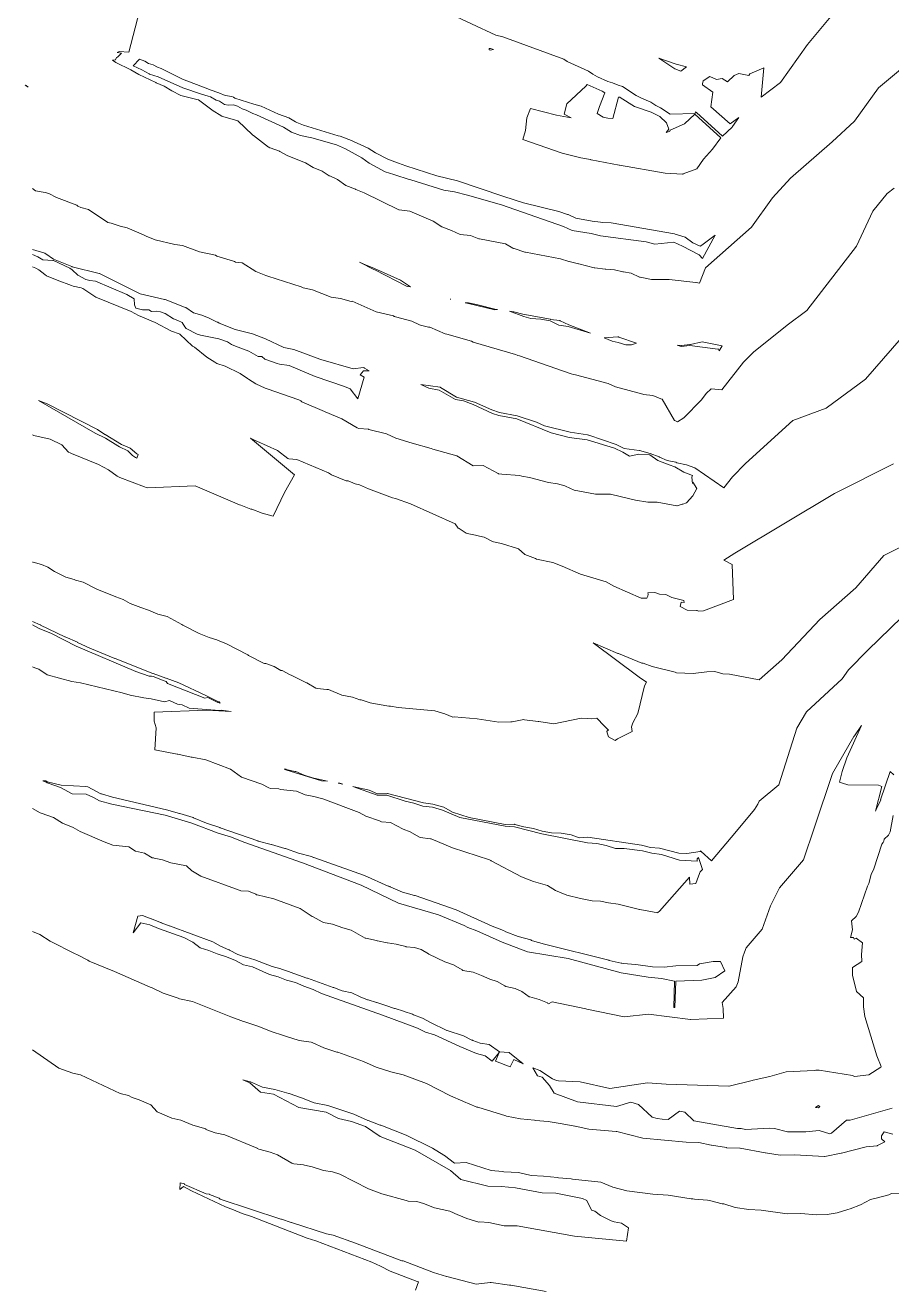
# Model space of a CAD drawing. Header units: metres. Extents: x 808604 to 810125, y 9157736 to 9158882.
# Drawn here: x 808604.4 to 808800.9, y 9158309.8 to 9158595.5 of the extents above; entities that cross this region are included whole.
import ezdxf

# ---------------------------------------------------------------- set-up
doc = ezdxf.new("R2010")
doc.units = ezdxf.units.M
doc.layers.add('C-TOPO-MAJR', color=9, linetype='Continuous')

msp = doc.modelspace()

# ---------------------------------------------------------------- linework, layer by layer
at = {"layer": 'C-TOPO-MAJR', "color": 9, "linetype": 'Continuous', "lineweight": 5}
for points, elevation in [([(808807, 9158588.93), (808797.9, 9158581.35), (808792.47, 9158573.77), (808787.39, 9158569.12), (808777.97, 9158560.87), (808773.89, 9158556.37), (808769.11, 9158549.74), (808758.67, 9158540.55), (808757.29, 9158537.04), (808756.57, 9158537.19), (808756.5, 9158537.18), (808750.47, 9158537.87), (808746.45, 9158537.88), (808743.9, 9158538.39), (808743.75, 9158538.44), (808741.82, 9158539.33), (808740.07, 9158539.62), (808739.95, 9158539.61), (808738.09, 9158540.11), (808736.07, 9158540.2), (808735.94, 9158540.25), (808733.58, 9158540.51), (808733.48, 9158540.55), (808729.96, 9158541.4), (808729.89, 9158541.43), (808727.75, 9158541.99), (808727.68, 9158542), (808725.83, 9158542.59), (808717.88, 9158544.07), (808717.79, 9158544.1), (808717.7, 9158544.11), (808715.28, 9158544.93), (808715.19, 9158544.95), (808715.03, 9158544.99), (808713.36, 9158546), (808707.42, 9158547.11), (808707.3, 9158547.12), (808705.37, 9158547.87), (808703.09, 9158548.07), (808701.09, 9158549.03), (808698.91, 9158549.81), (808696.96, 9158551.12), (808691.67, 9158553.39), (808689.25, 9158553.65), (808689.16, 9158553.68), (808681.33, 9158557.54), (808679.42, 9158558.28), (808679.33, 9158558.34), (808677.1, 9158559.17), (808675.21, 9158560.56), (808673.5, 9158561.39), (808673.38, 9158561.42), (808671.76, 9158562.42), (808669.76, 9158563.3), (808668.02, 9158564.35), (808664.01, 9158565.92), (808662.16, 9158566.89), (808662.06, 9158566.96), (808659.98, 9158567.71), (808659.86, 9158567.77), (808659.75, 9158567.86), (808659.61, 9158567.89), (808656.17, 9158570.54), (808656.06, 9158570.58), (808655.95, 9158570.66), (808652.66, 9158573.83), (808649.25, 9158574.8), (808649.03, 9158574.89), (808646.84, 9158576.3), (808646.73, 9158576.37), (808643.76, 9158578.6), (808643.72, 9158578.61), (808643.69, 9158578.63), (808639.73, 9158579.61), (808637.72, 9158580.62), (808635.95, 9158581.73), (808634.1, 9158582.5), (808634.07, 9158582.53), (808630.22, 9158584.36), (808628.41, 9158585.43), (808624.97, 9158587.07), (808624.23, 9158587.63), (808624.93, 9158587.7), (808625.14, 9158588.18), (808625.33, 9158588.27), (808626.27, 9158589.17), (808625.31, 9158589.34), (808625.75, 9158589.58), (808627.94, 9158589.44), (808630.32, 9158598.72)], 2670), ([(808787.14, 9158597.5), (808781.82, 9158591.19), (808775.67, 9158582.54), (808771.31, 9158579.25), (808771.89, 9158585.86), (808768.73, 9158584.5), (808768.52, 9158584.14), (808766.26, 9158584.62), (808765.21, 9158584.12), (808763.67, 9158582.71), (808762.46, 9158583.42), (808761.15, 9158583.21), (808759.68, 9158583.9), (808758.19, 9158582.96), (808758.03, 9158582.23), (808757.99, 9158581.98), (808760.37, 9158580.38), (808759.89, 9158577.01), (808764.29, 9158573.19), (808766.26, 9158574.63), (808764.8, 9158572.6), (808764.76, 9158572.43), (808762.56, 9158570.36), (808756.65, 9158575.76), (808756.43, 9158575.87), (808756.35, 9158575.54), (808756.33, 9158575.5), (808750.64, 9158575.34), (808748.51, 9158576.83), (808747.46, 9158577.35), (808746.31, 9158578.11), (808744.21, 9158578.97), (808742.96, 9158579.6), (808739.88, 9158581.64), (808738.9, 9158581.93), (808737.63, 9158582.46), (808736.53, 9158582.8), (808734.21, 9158583.8), (808733.13, 9158584.43), (808732.19, 9158585.09), (808727.32, 9158587.3), (808726.53, 9158587.82), (808712.71, 9158592.91), (808711.12, 9158593.26), (808700.09, 9158598.45)], 2660), ([(808801.44, 9158558.57), (808799.89, 9158557.35), (808796.65, 9158553.35), (808792.92, 9158545.45), (808781.69, 9158530.87), (808777.21, 9158527.57), (808769.55, 9158521.4), (808767.32, 9158519.14), (808762.36, 9158512.91), (808759.95, 9158513.11), (808758.83, 9158512.06), (808757.76, 9158510.58), (808753.78, 9158506.51), (808752.36, 9158505.59), (808751.72, 9158505.91), (808751.67, 9158505.92), (808751.62, 9158505.94), (808748.89, 9158510.73), (808748.75, 9158510.78), (808748.59, 9158510.82), (808746.78, 9158511.56), (808744.65, 9158511.79), (808744.48, 9158511.88), (808738.3, 9158513.58), (808736.61, 9158514.3), (808729.19, 9158516.28), (808728.79, 9158516.34), (808728.19, 9158516.48), (808728.01, 9158516.57), (808716.53, 9158520.61), (808716.16, 9158520.68), (808715.99, 9158520.74), (808715.63, 9158520.9), (808706, 9158523.65), (808705.64, 9158523.88), (808700.06, 9158525.51), (808699.65, 9158525.57), (808696.17, 9158527.08), (808695.9, 9158527.11), (808694.07, 9158527.55), (808693.87, 9158527.61), (808692.09, 9158528.41), (808688.42, 9158529.44), (808688.25, 9158529.47), (808688.08, 9158529.53), (808687.93, 9158529.62), (808684.01, 9158530.59), (808678.56, 9158532.95), (808678.33, 9158532.92), (808675.93, 9158533.57), (808673.79, 9158533.88), (808669.6, 9158535.55), (808667.48, 9158535.96), (808666.99, 9158536.2), (808659.48, 9158538.64), (808658.99, 9158538.77), (808656.73, 9158539.71), (808653.64, 9158541.64), (808652.13, 9158541.81), (808651.86, 9158541.95), (808651.63, 9158542.04), (808647.86, 9158543.18), (808647.58, 9158543.37), (808643.94, 9158544.17), (808640.11, 9158545.58), (808638.4, 9158545.84), (808633.88, 9158546.85), (808631.86, 9158547.7), (808631.25, 9158548.02), (808627.52, 9158549.63), (808625.99, 9158550), (808623.93, 9158550.66), (808623.2, 9158550.83), (808618.77, 9158553.72), (808617.06, 9158554.23), (808616.39, 9158554.5), (808616.11, 9158554.7), (808611.51, 9158556.44), (808609.76, 9158557.39), (808608.99, 9158557.64), (808606.74, 9158557.98), (808606.12, 9158558.48)], 2680), ([(808606.12, 9158543.53), (808607.29, 9158543.05), (808608.47, 9158542.34), (808610.73, 9158542.23), (808610.89, 9158542.17), (808614.53, 9158540.42), (808615.12, 9158540.04), (808616.35, 9158538.89), (808618.16, 9158537.91), (808619.1, 9158537.64), (808620.36, 9158537.53), (808627.51, 9158534.51), (808629.16, 9158533.5), (808629.21, 9158532.12), (808629.54, 9158531.41), (808631.05, 9158530.99), (808632.48, 9158531.01), (808633.07, 9158530.61), (808634.15, 9158530.67), (808635.14, 9158530.59), (808636.16, 9158530.14), (808638.06, 9158528.94), (808639.05, 9158528.62), (808640.01, 9158528.11), (808640.6, 9158527.15), (808640.96, 9158526.78), (808643.43, 9158525.52), (808644.18, 9158525.25), (808648.32, 9158524.43), (808650.34, 9158523.73), (808651.24, 9158523.16), (808652.12, 9158522.76), (808655.18, 9158521.62), (808657.27, 9158520.44), (808658.06, 9158520.41), (808658.74, 9158519.81), (808661.56, 9158518.81), (808662.09, 9158518.69), (808664.27, 9158518.37), (808670.22, 9158515.91), (808676.82, 9158513.64), (808678.1, 9158513.07), (808679.83, 9158510.84), (808681.26, 9158515.77), (808680.38, 9158516.24), (808681.13, 9158517.17), (808682.45, 9158517.16), (808681.4, 9158517.82), (808681.29, 9158517.84), (808681.15, 9158517.9), (808678.78, 9158517.62), (808671.48, 9158519.76), (808671.24, 9158519.79), (808665.36, 9158521.99), (808663.05, 9158522.45), (808658.89, 9158524.47), (808655.94, 9158525.54), (808652.08, 9158526.53), (808648.38, 9158528.02), (808648.1, 9158528.19), (808647.96, 9158528.21), (808646.14, 9158529.14), (808644.52, 9158529.77), (808642.61, 9158530.31), (808640.86, 9158531.5), (808640.52, 9158531.58), (808636.16, 9158533.33), (808636, 9158533.35), (808630.48, 9158534.63), (808621.28, 9158539.22), (808621.21, 9158539.23), (808615.1, 9158540.78), (808615.03, 9158540.82), (808615, 9158540.83), (808610.85, 9158542.5), (808609.14, 9158543.71), (808608.96, 9158543.78), (808608.89, 9158543.82), (808606.12, 9158544.72)], 2690), ([(808809.77, 9158532.29), (808794.99, 9158515.31), (808786.04, 9158508.72), (808778.51, 9158505.94), (808767.77, 9158496.14), (808764.8, 9158493.13), (808762.81, 9158490.64), (808756.25, 9158495.16), (808754.38, 9158495.9), (808752.16, 9158496.35), (808751.95, 9158496.46), (808750.02, 9158496.88), (808748.22, 9158497.6), (808748.15, 9158497.72), (808746.15, 9158498.43), (808743.72, 9158499.09), (808743.68, 9158499.11), (808740.24, 9158499.56), (808738.43, 9158500.45), (808732.21, 9158502.58), (808732.15, 9158502.6), (808731.91, 9158502.67), (808727.98, 9158503.27), (808722.15, 9158504.71), (808720.4, 9158505.57), (808715.99, 9158506.98), (808712.01, 9158507.74), (808710.21, 9158508.33), (808706.3, 9158510.1), (808702.2, 9158511.2), (808698.61, 9158513.43), (808698.5, 9158513.47), (808694.12, 9158514.08), (808695.96, 9158513.27), (808698.32, 9158512.83), (808701.99, 9158510.65), (808703.82, 9158510.36), (808706.01, 9158509.57), (808710.36, 9158507.54), (808711.8, 9158507.03), (808715.88, 9158506.27), (808723.72, 9158503.15), (808727.78, 9158502.08), (808731.86, 9158501.52), (808738.06, 9158499.65), (808739.92, 9158498.74), (808741.48, 9158497.84), (808743.57, 9158498.31), (808746.07, 9158498.16), (808747.91, 9158496.89), (808750.42, 9158495.86), (808751.76, 9158495.43), (808753.75, 9158494.22), (808755.72, 9158493.43), (808755.58, 9158493.08), (808755.72, 9158491.64), (808755.83, 9158491.97), (808756.69, 9158490.53), (808755.78, 9158488.85), (808754.36, 9158487.28), (808753.57, 9158486.96), (808753.52, 9158486.96), (808753.48, 9158486.95), (808753.4, 9158486.95), (808752.27, 9158486.55), (808752.19, 9158486.55), (808747.7, 9158487.43), (808745.64, 9158487.42), (808742.8, 9158487.86), (808737.46, 9158489.16), (808737.18, 9158489.19), (808733.76, 9158489.23), (808728.89, 9158490.16), (808726.93, 9158491.07), (808726.76, 9158491.09), (808725.15, 9158491.55), (808723.06, 9158491.86), (808718.78, 9158493), (808717.06, 9158493.31), (808716.51, 9158493.46), (808712.51, 9158493.72), (808711.77, 9158493.86), (808711.7, 9158493.92), (808708.28, 9158495.73), (808706.03, 9158495.66), (808702.34, 9158497.88), (808696.87, 9158499.39), (808696.51, 9158499.56), (808692.14, 9158500.77), (808688.47, 9158501.92), (808686.33, 9158502.92), (808682.35, 9158503.88), (808682.26, 9158503.92), (808680.08, 9158504.09), (808679.73, 9158504.24), (808676.25, 9158506.33), (808672.48, 9158507.92), (808672.3, 9158507.93), (808667.15, 9158510.18), (808666.92, 9158510.36), (808666.45, 9158510.57), (808659.3, 9158513.1), (808659.08, 9158513.2), (808658.83, 9158513.26), (808656.73, 9158514.23), (808655.07, 9158515.31), (808654.85, 9158515.42), (808653.2, 9158516.6), (808649.81, 9158518.24), (808647.91, 9158518.84), (808647.41, 9158519.12), (808645.64, 9158520.29), (808642.8, 9158522.54), (808642.37, 9158522.78), (808639.48, 9158525.47), (808639.35, 9158525.55), (808637.58, 9158526.15), (808633.92, 9158528.1), (808630.11, 9158529.71), (808628.44, 9158530.6), (808620.49, 9158533.88), (808617.54, 9158535.87), (808617.09, 9158536.03), (808615.29, 9158536.39), (808614.96, 9158536.54), (808611.69, 9158537.71), (808609.3, 9158538.75), (808608.87, 9158539), (808607.53, 9158540.04), (808606.83, 9158540.49), (808606.12, 9158540.72)], 2690), ([(808801.33, 9158496.07), (808787.92, 9158489.37), (808765.33, 9158475.86), (808762.82, 9158474.27), (808764.76, 9158473.31), (808765.06, 9158465.37), (808758.26, 9158462.75), (808757.11, 9158462.73), (808756.78, 9158462.83), (808756.74, 9158462.83), (808756.67, 9158462.82), (808754.55, 9158462.92), (808752.95, 9158463.75), (808753.16, 9158464.73), (808753.85, 9158464.63), (808753.78, 9158465.15), (808751.06, 9158465.78), (808749.72, 9158466.44), (808748.27, 9158466.57), (808747.16, 9158466.89), (808745.62, 9158466.84), (808745.7, 9158466.56), (808745.58, 9158466.06), (808745.36, 9158465.61), (808744.13, 9158465.66), (808737.88, 9158468.36), (808736.2, 9158469.32), (808730.31, 9158471.1), (808726.21, 9158472.93), (808724.06, 9158473.72), (808720.39, 9158474.49), (808720.12, 9158474.61), (808717.73, 9158475.51), (808716.27, 9158476.83), (808716.07, 9158476.92), (808712.65, 9158477.94), (808712.4, 9158478.05), (808710.6, 9158478.4), (808710.37, 9158478.5), (808708.49, 9158479.49), (808706.73, 9158479.87), (808706.53, 9158479.96), (808704.64, 9158480.3), (808704.4, 9158480.41), (808702.8, 9158481.43), (808702.58, 9158481.52), (808701.9, 9158482.48), (808691.79, 9158487.02), (808688.36, 9158488.2), (808687.73, 9158488.37), (808682.27, 9158490.44), (808680.22, 9158491.31), (808679.29, 9158491.54), (808677.7, 9158492.22), (808677.22, 9158492.25), (808673.89, 9158493.64), (808673.24, 9158494.03), (808666.01, 9158497.1), (808664.21, 9158497.22), (808663.99, 9158497.32), (808661.67, 9158499.11), (808656.98, 9158501.23), (808656.86, 9158501.27), (808655.49, 9158501.89), (808665.47, 9158493.63), (808663.23, 9158489.63), (808660.67, 9158484.2), (808658.2, 9158484.91), (808655.8, 9158485.84), (808655.63, 9158485.85), (808653.32, 9158486.76), (808653.06, 9158486.83), (808643, 9158491.1), (808632.2, 9158490.65), (808631.84, 9158490.76), (808631.5, 9158490.92), (808625.92, 9158492.98), (808625.59, 9158493.14), (808625.27, 9158493.33), (808623.34, 9158494.75), (808621.06, 9158495.96), (808614.96, 9158498.45), (808614.6, 9158498.56), (808614.28, 9158498.73), (808612.77, 9158500.39), (808610.09, 9158501.7), (808606.4, 9158502.55), (808606.12, 9158502.67)], 2700), ([(808803.64, 9158477.58), (808799.11, 9158475.33), (808792.79, 9158468.02), (808784.63, 9158460.82), (808775.97, 9158451.68), (808770.88, 9158447.15), (808764.16, 9158448.42), (808762.6, 9158448.52), (808760.83, 9158449.02), (808759.02, 9158448.96), (808755.89, 9158448.59), (808752.12, 9158448.73), (808751.79, 9158448.9), (808746.56, 9158450.13), (808744.52, 9158450.87), (808744.27, 9158450.93), (808738.96, 9158453.07), (808738.82, 9158453.07), (808733.18, 9158455.53), (808743.61, 9158447.75), (808745.31, 9158446.63), (808744.86, 9158445.74), (808743.34, 9158439.49), (808742.21, 9158437.41), (808741.88, 9158436.5), (808742.08, 9158435.43), (808738.73, 9158433.77), (808738.2, 9158433.39), (808736.71, 9158434.17), (808736.37, 9158435.13), (808736.35, 9158435.5), (808736.72, 9158435.75), (808735.71, 9158436.68), (808734.03, 9158438.47), (808732.73, 9158438.27), (808732.04, 9158438.39), (808730.47, 9158438.47), (808724.32, 9158437.15), (808720.86, 9158437.68), (808720.74, 9158437.65), (808717.67, 9158438.04), (808717.5, 9158438.12), (808714.88, 9158437.6), (808714.56, 9158437.64), (808711.82, 9158437.53), (808706.92, 9158438.31), (808701.67, 9158438.72), (808701.36, 9158438.69), (808699.62, 9158439.41), (808697.31, 9158440.1), (808689.02, 9158440.82), (808687.3, 9158441.17), (808686.92, 9158441.19), (808684.71, 9158441.5), (808682.68, 9158441.95), (808680.65, 9158442.56), (808680.31, 9158442.61), (808678.62, 9158443.23), (808676.2, 9158443.65), (808673.17, 9158444.9), (808672.86, 9158444.97), (808670.65, 9158445.2), (808670.35, 9158445.27), (808668.31, 9158446.43), (808668.06, 9158446.49), (808664.72, 9158448.21), (808664.48, 9158448.27), (808662.73, 9158449.24), (808662.5, 9158449.28), (808662.37, 9158449.25), (808660.86, 9158450.18), (808659.01, 9158450.8), (808658.72, 9158450.85), (808658.5, 9158450.94), (808655.06, 9158452.64), (808654.91, 9158452.83), (808649.94, 9158455.4), (808648.16, 9158456.05), (808647.91, 9158456.18), (808646.14, 9158456.72), (808643.91, 9158457.65), (808640.19, 9158459.55), (808639.92, 9158459.64), (808636.59, 9158461.47), (808636.33, 9158461.56), (808634.48, 9158462.05), (808632.41, 9158462.95), (808630.65, 9158463.54), (808628.22, 9158464.44), (808626.62, 9158465.35), (808624.96, 9158465.93), (808620.69, 9158467.7), (808617.58, 9158469.3), (808615.87, 9158469.73), (808615.55, 9158469.87), (808613.63, 9158470.4), (808611.08, 9158471.72), (808609.6, 9158472.69), (808608.13, 9158473.3), (808606.25, 9158473.78), (808606.12, 9158473.84)], 2710), ([(808805.76, 9158463.82), (808795.47, 9158453.89), (808791.09, 9158449.36), (808789.7, 9158447.39), (808781.55, 9158439.86), (808779.43, 9158436.14), (808775.29, 9158423.32), (808770.89, 9158419.6), (808770.56, 9158418.92), (808769.76, 9158417.73), (808765.69, 9158412.79), (808760.02, 9158406.09), (808757.71, 9158408.22), (808757.61, 9158408.39), (808757.47, 9158408.2), (808754.43, 9158407.73), (808752.67, 9158407.85), (808748.23, 9158408.99), (808746.19, 9158409.15), (808744.21, 9158409.61), (808732.04, 9158411.49), (808730.05, 9158411.31), (808728.19, 9158411.99), (808725.97, 9158412.39), (808723.8, 9158412.46), (808721.65, 9158412.81), (808719.67, 9158413.4), (808717.47, 9158413.8), (808715.47, 9158414.36), (808715.37, 9158414.38), (808713.29, 9158414.37), (808705.12, 9158415.92), (808701.29, 9158417.14), (808699.39, 9158418.29), (808696.86, 9158418.94), (808694.76, 9158419.21), (808686.58, 9158421.33), (808686.48, 9158421.34), (808684.33, 9158421.32), (808682.46, 9158422.12), (808678.73, 9158422.93), (808684.25, 9158420.99), (808686.47, 9158421), (808690.56, 9158419.61), (808692.58, 9158419.17), (808694.6, 9158418.52), (808696.81, 9158418.26), (808699.06, 9158417.57), (808702.96, 9158415.89), (808713.27, 9158413.93), (808715.4, 9158413.78), (808721.56, 9158412.25), (808731.94, 9158410.16), (808734.06, 9158410.06), (808736.2, 9158409.57), (808738.27, 9158408.89), (808740.25, 9158408.86), (808744.41, 9158408.34), (808746.51, 9158407.82), (808748.7, 9158407.55), (808752.79, 9158406.27), (808756.8, 9158405.99), (808756.83, 9158406.52), (808757.08, 9158406.82), (808758.02, 9158404.11), (808757.48, 9158403.6), (808757.07, 9158402.6), (808756.53, 9158400.94), (808755.14, 9158400.84), (808755.05, 9158402.38), (808748.24, 9158394.67), (808747.89, 9158394.38), (808747.88, 9158394.34), (808743.77, 9158395.07), (808743.69, 9158395.07), (808738.87, 9158396.26), (808736.72, 9158396.57), (808734.87, 9158396.96), (808732.96, 9158397.03), (808730.38, 9158397.53), (808727.22, 9158398.33), (808724.66, 9158399.39), (808722.88, 9158400.48), (808719.69, 9158401.4), (808717, 9158402.47), (808710.11, 9158406.13), (808710.01, 9158406.17), (808709.71, 9158406.3), (808701.31, 9158409.01), (808696.45, 9158411.07), (808696.32, 9158411.11), (808694.01, 9158411.41), (808693.85, 9158411.46), (808693.7, 9158411.52), (808691.69, 9158412.67), (808690.11, 9158413.26), (808687.3, 9158414.79), (808685.21, 9158414.93), (808684.76, 9158415.13), (808681.67, 9158416.19), (808680.13, 9158417.03), (808671.91, 9158420.13), (808669.87, 9158420.68), (808667.94, 9158421.03), (808665.97, 9158421.87), (808662.29, 9158422.29), (808661.95, 9158422.39), (808660.06, 9158422.51), (808659.68, 9158422.61), (808658.06, 9158423.49), (808653.45, 9158425.08), (808650.99, 9158426.9), (808645.37, 9158428.99), (808642.3, 9158429.56), (808642.08, 9158429.63), (808639.01, 9158430.24), (808638.87, 9158430.28), (808633.8, 9158431.25), (808634.16, 9158436.24), (808633.66, 9158437.78), (808633.68, 9158439.78), (808645.54, 9158440.22), (808651.13, 9158439.97), (808648.88, 9158440.28), (808648.49, 9158440.2), (808641.61, 9158440.69), (808639.99, 9158441.48), (808638.96, 9158441.58), (808637.15, 9158442.42), (808636.05, 9158442.13), (808633.02, 9158442.83), (808631.34, 9158443.07), (808628.2, 9158443.67), (808626.45, 9158444.2), (808616.96, 9158446.45), (808614.98, 9158446.72), (808609.42, 9158448.29), (808607.5, 9158449.54), (808606.61, 9158449.85), (808606.12, 9158450.08)], 2720), ([(808606.12, 9158459.61), (808607.63, 9158458.78), (808610.43, 9158457.64), (808616.01, 9158454.73), (808629.5, 9158449), (808632.53, 9158447.93), (808633.04, 9158447.97), (808633.45, 9158447.88), (808635.95, 9158446.9), (808636.39, 9158446.77), (808636.72, 9158446.31), (808645.16, 9158442.94), (808645.83, 9158443.13), (808648.15, 9158441.98), (808648.62, 9158441.84), (808648.4, 9158442.11), (808648.32, 9158442.15), (808648.29, 9158442.16), (808645.41, 9158443.59), (808645.39, 9158443.6), (808639.3, 9158446.47), (808636.37, 9158447.47), (808636.29, 9158447.51), (808633.42, 9158448.54), (808633.39, 9158448.55), (808624.82, 9158451.95), (808624.79, 9158451.96), (808624.76, 9158451.98), (808619.11, 9158454.3), (808616.31, 9158455.63), (808616.28, 9158455.64), (808613.49, 9158456.87), (808613.46, 9158456.88), (808607.94, 9158459.54), (808607.91, 9158459.56), (808607.89, 9158459.57), (808607.85, 9158459.58), (808606.12, 9158460.36)], 2720), ([(808801.41, 9158425.57), (808800.57, 9158426.35), (808798.4, 9158419.94), (808798.41, 9158419.92), (808797.4, 9158417.75), (808797.4, 9158417.72), (808797.22, 9158417.34), (808798.7, 9158422.92), (808797.91, 9158423.25), (808790.99, 9158423.32), (808789.73, 9158423.67), (808789.08, 9158423.94), (808789.66, 9158426.36), (808790.71, 9158429.41), (808794.06, 9158436.77), (808792.5, 9158434.45), (808792.29, 9158434.25), (808787.51, 9158425.87), (808783.39, 9158413.72), (808780.9, 9158406.36), (808775.46, 9158399.96), (808773.4, 9158395.91), (808771.56, 9158390.61), (808767.91, 9158386.4), (808767.5, 9158385.37), (808767.17, 9158384.37), (808766.07, 9158378.7), (808765.67, 9158377.55), (808762.47, 9158374), (808762.69, 9158372.63), (808762.77, 9158370.41), (808762.75, 9158370.41), (808755.38, 9158370.15), (808755.26, 9158370.16), (808745.77, 9158371.36), (808740.27, 9158370.74), (808731.78, 9158372.5), (808731.54, 9158372.51), (808723.91, 9158374.11), (808723.09, 9158373.7), (808722.92, 9158373.79), (808722.87, 9158373.88), (808720.97, 9158374.66), (808718.85, 9158375.29), (808718.74, 9158375.3), (808717.01, 9158376.45), (808715.56, 9158377.15), (808713.44, 9158377.62), (808713.32, 9158377.7), (808713.22, 9158377.72), (808713.15, 9158377.75), (808711.43, 9158378.72), (808709.76, 9158379.29), (808707.91, 9158380.13), (808706.02, 9158380.88), (808703.7, 9158381.25), (808703.5, 9158381.35), (808701.54, 9158382.49), (808699.62, 9158383.23), (808695.98, 9158384.94), (808695.86, 9158384.98), (808694.18, 9158385.97), (808692.67, 9158386.47), (808690.82, 9158386.63), (808690.72, 9158386.66), (808688.55, 9158387.2), (808686.59, 9158387.49), (808686.48, 9158387.53), (808684.35, 9158387.93), (808684.24, 9158387.97), (808684.12, 9158388.03), (808681.64, 9158388.55), (808681.53, 9158388.59), (808678.38, 9158390.37), (808676.47, 9158390.87), (808674.11, 9158391.72), (808672.1, 9158392.14), (808671.79, 9158392.25), (808669.7, 9158393.39), (808669.53, 9158393.45), (808666.76, 9158395.31), (808660.8, 9158397.46), (808657.07, 9158398.36), (808656.89, 9158398.42), (808656.7, 9158398.52), (808655.1, 9158399.24), (808653.35, 9158399.26), (808653.15, 9158399.35), (808652.97, 9158399.45), (808644.28, 9158402.65), (808642.39, 9158403.75), (808642.19, 9158403.83), (808640.99, 9158404.95), (808637.44, 9158405.65), (808635.56, 9158406.29), (808633.7, 9158406.7), (808633.49, 9158406.78), (808633.24, 9158406.75), (808631.49, 9158407.8), (808629.46, 9158408.27), (808627.9, 9158409.29), (808624.28, 9158409.65), (808622.35, 9158410.41), (808616.87, 9158412.78), (808615.28, 9158413.65), (808612.92, 9158414.67), (808610.89, 9158415.89), (808608.09, 9158416.87), (808607.84, 9158416.98), (808606.12, 9158417.97)], 2730), ([(808801.22, 9158416.39), (808800.54, 9158412.7), (808800.2, 9158411.95), (808799.2, 9158411), (808799.13, 9158410.56), (808799.04, 9158410.42), (808798.96, 9158410.29), (808798.67, 9158409.91), (808796.83, 9158404.28), (808796.26, 9158403.01), (808795.75, 9158400.96), (808795.44, 9158400.34), (808793.35, 9158394.48), (808792.86, 9158393.49), (808791.77, 9158392.47), (808792.03, 9158390.49), (808791.6, 9158388.7), (808792.27, 9158388.73), (808792.39, 9158388.3), (808792.86, 9158388.54), (808794.31, 9158387.53), (808794.04, 9158384.88), (808794.16, 9158383.3), (808792.01, 9158381.91), (808792.04, 9158380.17), (808792.89, 9158376.45), (808794.48, 9158375.04), (808794.53, 9158372.97), (808794.83, 9158370.81), (808797.56, 9158361.88), (808798.49, 9158359.46), (808798.45, 9158359.3), (808795.71, 9158357.59), (808792.5, 9158357.2), (808792.01, 9158357.41), (808784.44, 9158358.63), (808783.72, 9158358.64), (808783.31, 9158358.57), (808777.01, 9158358.28), (808773.31, 9158357.18), (808769.53, 9158356.41), (808769.24, 9158356.29), (808764.06, 9158355.02), (808763.94, 9158355.01), (808749.73, 9158355.48), (808745.51, 9158355.79), (808737.02, 9158354.51), (808730.29, 9158356.02), (808725.35, 9158356.22), (808724.93, 9158356.29), (808724.02, 9158356.67), (808721.1, 9158358.54), (808719.52, 9158359.17), (808720.56, 9158357.37), (808721.62, 9158357.07), (808723.31, 9158355.14), (808724.4, 9158353.44), (808729.65, 9158351.43), (808738.48, 9158350.43), (808741.73, 9158351.38), (808743.48, 9158350.88), (808746.62, 9158347.98), (808747.7, 9158347.66), (808748.83, 9158347.5), (808750.24, 9158347.43), (808752.76, 9158349.36), (808753.99, 9158349.1), (808756.03, 9158347.18), (808765.91, 9158345.44), (808766.74, 9158345.43), (808767.74, 9158345.21), (808773.16, 9158345.52), (808774.31, 9158345.39), (808777.26, 9158344.67), (808781.43, 9158344.63), (808784.43, 9158344.93), (808786.86, 9158344.22), (808787.14, 9158344.29), (808787.26, 9158344.35), (808790.63, 9158347.33), (808791.49, 9158347.33), (808801.01, 9158350.02)], 2740), ([(808801.19, 9158344.1), (808799.2, 9158344.68), (808798.56, 9158343.74), (808798.61, 9158343.04), (808799.37, 9158342.42), (808797.72, 9158341.54), (808797.61, 9158341.51), (808795.15, 9158341.24), (808789.53, 9158339.84), (808789.48, 9158339.82), (808789.44, 9158339.8), (808785.77, 9158339.09), (808785.73, 9158339.08), (808785.7, 9158339.07), (808778.88, 9158339.48), (808775.65, 9158339.36), (808772.27, 9158339.9), (808772.21, 9158339.9), (808766.55, 9158340.93), (808766.48, 9158340.95), (808763.48, 9158341.07), (808763.42, 9158341.08), (808760.02, 9158341.66), (808759.94, 9158341.67), (808757.14, 9158342.27), (808754.31, 9158342.35), (808744.44, 9158343.21), (808738.55, 9158344.72), (808738.44, 9158344.77), (808732.24, 9158345.25), (808729.15, 9158345.93), (808729.04, 9158345.94), (808726.17, 9158346.46), (808723.04, 9158346.98), (808720.11, 9158347.24), (808719.95, 9158347.28), (808716.71, 9158347.62), (808713.55, 9158348.23), (808713.38, 9158348.25), (808707.05, 9158350.25), (808706.86, 9158350.24), (808706.7, 9158350.36), (808703.83, 9158351.51), (808703.63, 9158351.64), (808700.84, 9158352.83), (808695.41, 9158355.61), (808690.12, 9158357.61), (808687.35, 9158358.27), (808687.13, 9158358.35), (808683.99, 9158359.29), (808681.17, 9158360.62), (808675.33, 9158362.7), (808675.11, 9158362.75), (808672.12, 9158363.73), (808669.49, 9158364.9), (808669.31, 9158364.97), (808666.57, 9158365.4), (808663.46, 9158366.36), (808663.22, 9158366.4), (808662.98, 9158366.51), (808660.19, 9158367.38), (808657.43, 9158368.57), (808657.16, 9158368.63), (808654.21, 9158369.58), (808653.97, 9158369.69), (808651.28, 9158370.62), (808651.03, 9158370.73), (808642.38, 9158374.17), (808639.42, 9158374.81), (808639.12, 9158374.95), (808635.71, 9158376.07), (808633.06, 9158377.38), (808632.76, 9158377.49), (808624.66, 9158380.97), (808618.94, 9158383.38), (808618.63, 9158383.59), (808616.11, 9158384.84), (808615.8, 9158385.03), (808610.08, 9158387.87), (808607.74, 9158389.36), (808606.12, 9158390.04)], 2740), ([(808606.12, 9158363.26), (808612.07, 9158359.08), (808615.21, 9158357.95), (808616.94, 9158357.61), (808625.99, 9158353.32), (808627.84, 9158352.9), (808628.7, 9158352.47), (808630.29, 9158351.91), (808632.91, 9158350.77), (808634.35, 9158349.19), (808637.71, 9158347.73), (808639.73, 9158347.33), (808642.45, 9158346.14), (808645.38, 9158345.32), (808645.4, 9158345.2), (808647.53, 9158344.41), (808647.88, 9158344.37), (808649.69, 9158343.96), (808657, 9158340.94), (808657.06, 9158340.86), (808657.39, 9158340.75), (808660, 9158340.06), (808661.65, 9158339.42), (808664.92, 9158337.54), (808665.34, 9158337.43), (808667.55, 9158337.15), (808667.76, 9158337.08), (808669.49, 9158336.75), (808672.11, 9158335.92), (808674.09, 9158335.58), (808675.77, 9158335.03), (808682.25, 9158331.75), (808685.28, 9158330.59), (808690.8, 9158329.12), (808691.25, 9158328.94), (808693.27, 9158328.87), (808694.72, 9158328.45), (808697.25, 9158327.42), (808700.75, 9158326.66), (808702.53, 9158325.85), (808702.73, 9158325.79), (808704.59, 9158325), (808707.27, 9158324.19), (808707.49, 9158324.22), (808709.59, 9158324.09), (808713, 9158323.37), (808715.95, 9158323.35), (808729, 9158321.03), (808740.81, 9158319.9), (808741.25, 9158322.88), (808739.64, 9158323.97), (808738, 9158324.24), (808737.28, 9158324.45), (808734.87, 9158325.69), (808733.58, 9158326.71), (808732.8, 9158326.92), (808731.76, 9158329.1), (808730.77, 9158329.53), (808724.78, 9158330.74), (808721.64, 9158330.8), (808715.58, 9158331.98), (808712.45, 9158332.28), (808709.34, 9158332.33), (808703.22, 9158333.84), (808700.9, 9158335.87), (808692.82, 9158340.53), (808684.92, 9158343.61), (808681.59, 9158345.86), (808678.44, 9158347.01), (808675.44, 9158347.65), (808672.64, 9158349.14), (808666.46, 9158350.2), (808660.75, 9158353.21), (808657.8, 9158353.63), (808655.39, 9158355.79), (808653.79, 9158356.44), (808655.47, 9158356.03), (808655.49, 9158356.03), (808655.5, 9158356.02), (808658.23, 9158354.77), (808661.01, 9158354.29), (808664.19, 9158353.35), (808664.3, 9158353.33), (808667.12, 9158352.36), (808669.99, 9158351.25), (808673.04, 9158350.64), (808678.93, 9158348.65), (808682.09, 9158347.25), (808682.19, 9158347.22), (808684.92, 9158346.18), (808685.06, 9158346.15), (808690.81, 9158343.92), (808696.8, 9158340.97), (808699.37, 9158339.36), (808699.53, 9158339.29), (808701.77, 9158337.57), (808704.45, 9158337.72), (808710.07, 9158335.91), (808712.67, 9158335.66), (808712.95, 9158335.61), (808716.26, 9158335.45), (808719.14, 9158334.78), (808721.98, 9158334.63), (808725.13, 9158334.3), (808725.39, 9158334.25), (808728.22, 9158333.99), (808728.53, 9158333.92), (808734.97, 9158333.25), (808737.69, 9158332.11), (808740.82, 9158331.25), (808746.71, 9158330.5), (808750.23, 9158330.31), (808755.45, 9158329.45), (808755.82, 9158329.44), (808756.18, 9158329.36), (808759.13, 9158329.2), (808759.56, 9158329.13), (808762.45, 9158328.32), (808762.84, 9158328.3), (808765.39, 9158327.48), (808768.54, 9158327.04), (808771.34, 9158326.93), (808777.21, 9158326.07), (808780.28, 9158326.11), (808783.83, 9158325.84), (808786.25, 9158325.92), (808788.57, 9158326.31), (808790.98, 9158327.08), (808791.45, 9158327.17), (808793.81, 9158328.1), (808796.13, 9158329.35), (808797, 9158329.56), (808797.39, 9158329.61), (808800.26, 9158330.39), (808800.87, 9158330.71), (808806.39, 9158330.92)], 2750), ([(808722.56, 9158308.47), (808714.53, 9158309.87), (808714.21, 9158309.88), (808710.09, 9158310.53), (808709.88, 9158310.54), (808706.69, 9158310.13), (808700, 9158311.89), (808699.98, 9158311.89), (808697.04, 9158312.78), (808697.02, 9158312.79), (808696.99, 9158312.79), (808690.15, 9158315.38), (808690.03, 9158315.41), (808689.85, 9158315.42), (808679.34, 9158319.39), (808674.26, 9158321.23), (808672.72, 9158321.54), (808664.82, 9158324.07), (808664.71, 9158324.09), (808662.54, 9158324.85), (808662.41, 9158324.86), (808648.61, 9158329.38), (808648.41, 9158329.63), (808646.25, 9158330.49), (808646.19, 9158330.5), (808645.46, 9158330.57), (808640.59, 9158332.69), (808640.58, 9158332.86), (808639.59, 9158333.12), (808639.48, 9158331.58), (808640.33, 9158332.29), (808642.11, 9158331.26), (808649.82, 9158327.66), (808651.69, 9158327.01), (808653.64, 9158326.13), (808655.71, 9158325.44), (808668.34, 9158320.57), (808670.33, 9158319.97), (808683, 9158315.11), (808685.03, 9158314.21), (808687.16, 9158313.07), (808693.32, 9158310.76), (808693.62, 9158310.62), (808692.96, 9158308.73)], 2760)]:
    msp.add_lwpolyline(points, dxfattribs=dict(at, elevation=elevation))
for points, elevation in [([(808709.6, 9158590.23), (808709.65, 9158589.98), (808709.93, 9158589.9), (808710.64, 9158590.03), (808709.93, 9158590.23), (808709.6, 9158590.23)], 2660), ([(808753.06, 9158585.13), (808754.34, 9158586.08), (808752.04, 9158586.73), (808748.09, 9158588.07), (808751.74, 9158585.65), (808753.06, 9158585.13)], 2660), ([(808712.77, 9158556.78), (808702.47, 9158560.23), (808697.76, 9158561.37), (808690.72, 9158563.62), (808689.1, 9158564.28), (808688.88, 9158564.34), (808686.68, 9158565.14), (808683.84, 9158566.62), (808682.21, 9158567.67), (808678.02, 9158569.55), (808677.8, 9158569.59), (808675.88, 9158570.36), (808675.42, 9158570.46), (808667.52, 9158572.91), (808666.03, 9158573.51), (808665.72, 9158573.6), (808664.19, 9158574.54), (808661.84, 9158575.38), (808657.91, 9158577.21), (808656.25, 9158577.63), (808651.99, 9158579.01), (808651.67, 9158579.23), (808651.26, 9158579.34), (808649.76, 9158579.58), (808648.37, 9158580.24), (808646.36, 9158580.9), (808645.88, 9158581.11), (808640.12, 9158583.31), (808635.24, 9158585.69), (808634.43, 9158586.02), (808633.45, 9158586.56), (808632.36, 9158586.86), (808631.57, 9158587.36), (808630.38, 9158587.82), (808628.93, 9158586.3), (808630.87, 9158585.41), (808632.55, 9158584.48), (808632.6, 9158584.46), (808634.56, 9158583.82), (808640.18, 9158581.33), (808644.38, 9158579.87), (808645.96, 9158579.47), (808646.48, 9158579.29), (808647.72, 9158578.56), (808648.52, 9158578.28), (808649.62, 9158577.54), (808650.43, 9158577.42), (808651.63, 9158577.46), (808652.58, 9158577.21), (808653.61, 9158576.58), (808654.51, 9158576.24), (808656.07, 9158575.49), (808656.89, 9158575.21), (808663, 9158572.41), (808664.81, 9158571.29), (808666.83, 9158570.55), (808669.39, 9158570.01), (808675.02, 9158568.45), (808677.03, 9158567.52), (808680.8, 9158565.48), (808682.45, 9158564.27), (808686.04, 9158562.33), (808688, 9158561.71), (808688.28, 9158561.59), (808691.49, 9158560.55), (808691.85, 9158560.47), (808699.33, 9158558.16), (808701.75, 9158557.74), (808704.72, 9158556.98), (808712.43, 9158554.84), (808726.47, 9158549.89), (808728.47, 9158549), (808732.77, 9158548.28), (808734.86, 9158547.77), (808745.2, 9158546.46), (808747.23, 9158545.93), (808751.49, 9158546.38), (808753.5, 9158545.44), (808757.23, 9158543.48), (808758.02, 9158542.66), (808760.86, 9158547.91), (808757.88, 9158545.68), (808757.48, 9158545.47), (808755.83, 9158546.21), (808754.04, 9158547.45), (808751.83, 9158548.2), (808751.62, 9158548.21), (808737.29, 9158550.71), (808735.42, 9158550.8), (808734.88, 9158550.91), (808733, 9158551.09), (808729.32, 9158551.82), (808727.56, 9158552.59), (808727.39, 9158552.62), (808725.45, 9158553.33), (808717.4, 9158555.24), (808712.99, 9158556.67), (808712.77, 9158556.78)], 2670), ([(808604.67, 9158581.76), (808605.08, 9158581.46), (808604.67, 9158581.84), (808604.44, 9158581.94), (808604.67, 9158581.76)], 2680), ([(808753.62, 9158561.85), (808756.72, 9158563), (808758.24, 9158565.16), (808760.25, 9158567.4), (808762.18, 9158569.97), (808756.29, 9158575.39), (808753.9, 9158573.15), (808750.7, 9158571.71), (808750.57, 9158571.55), (808750.44, 9158571.47), (808749.78, 9158571.19), (808750.35, 9158571.95), (808749.88, 9158573.38), (808748.34, 9158574.84), (808746.4, 9158575.81), (808742.57, 9158577.13), (808739.31, 9158579.15), (808739.23, 9158579.19), (808738.99, 9158579.22), (808737.7, 9158574.39), (808736.57, 9158574.48), (808735.52, 9158574.68), (808734.12, 9158575.51), (808734.64, 9158577.12), (808735.88, 9158580.19), (808735.26, 9158580.57), (808731.87, 9158582.08), (808731.55, 9158581.71), (808727.27, 9158577.71), (808726.66, 9158575.34), (808728.2, 9158574.54), (808724.88, 9158575.12), (808719.04, 9158576.66), (808718.14, 9158574.53), (808717.84, 9158571.64), (808717.28, 9158569.59), (808726.21, 9158566.5), (808730.42, 9158565.49), (808730.45, 9158565.47), (808732.63, 9158565.07), (808732.66, 9158565.06), (808732.72, 9158565.05), (808732.76, 9158565.04), (808739.12, 9158563.78), (808739.16, 9158563.77), (808749.51, 9158562.01), (808753.48, 9158561.79), (808753.49, 9158561.79), (808753.5, 9158561.79), (808753.51, 9158561.78), (808753.62, 9158561.85)], 2660), ([(808691.07, 9158536.33), (808691.82, 9158536.26), (808689.52, 9158537.71), (808683.65, 9158540.38), (808683.63, 9158540.38), (808681.63, 9158541.2), (808681.62, 9158541.2), (808680.2, 9158541.82), (808683.52, 9158540.12), (808683.69, 9158540.05), (808691.07, 9158536.33)], 2680), ([(808700.87, 9158533.46), (808700.83, 9158533.46), (808700.87, 9158533.45), (808700.93, 9158533.44), (808700.87, 9158533.46)], 2680), ([(808704.95, 9158532.57), (808704.23, 9158532.63), (808704.93, 9158532.42), (808710.89, 9158531.01), (808711.51, 9158531.05), (808710.92, 9158531.14), (808707.09, 9158532.15), (808707.08, 9158532.16), (808704.95, 9158532.57)], 2680), ([(808727.57, 9158527.21), (808732.59, 9158525.73), (808731.63, 9158526.12), (808731.62, 9158526.12), (808727.72, 9158527.61), (808727.68, 9158527.63), (808725.75, 9158528.55), (808725.68, 9158528.57), (808723.55, 9158528.85), (808723.53, 9158528.86), (808717.28, 9158529.99), (808715.22, 9158530.58), (808714.24, 9158530.68), (808717.5, 9158529.47), (808719.07, 9158529.04), (808721.34, 9158528.89), (808723.47, 9158528.55), (808725.43, 9158527.53), (808727.57, 9158527.21)], 2680), ([(808741.87, 9158523.08), (808743.02, 9158523.44), (808739.03, 9158524.84), (808738.93, 9158524.89), (808738.84, 9158524.9), (808735.7, 9158524.66), (808737.53, 9158523.87), (808738.88, 9158523.58), (808740.62, 9158523.06), (808741.87, 9158523.08)], 2680), ([(808761.8, 9158521.73), (808762.45, 9158522.84), (808757.92, 9158523.72), (808755.25, 9158523.16), (808755.14, 9158523.18), (808753.21, 9158522.94), (808753.17, 9158522.95), (808752.23, 9158522.98), (808753.18, 9158522.72), (808755.14, 9158522.93), (808760.9, 9158522.2), (808761.32, 9158522.1), (808761.57, 9158522.14), (808761.8, 9158521.73)], 2680), ([(808629.41, 9158497.55), (808629.76, 9158497.37), (808630.04, 9158498.2), (808629.72, 9158498.38), (808628.23, 9158499.65), (808628.1, 9158499.72), (808626.26, 9158500.5), (808622.59, 9158502.71), (808622.5, 9158502.75), (808620.83, 9158503.86), (808609.39, 9158509.7), (808607.49, 9158510.43), (808620.27, 9158503.03), (808622.61, 9158501.95), (808625.46, 9158500.18), (808625.82, 9158499.92), (808627.7, 9158499.02), (808628.79, 9158497.98), (808629.41, 9158497.55)], 2700), ([(808663.53, 9158426.7), (808671.61, 9158424.22), (808672.96, 9158424.12), (808669.6, 9158424.88), (808667.66, 9158425.48), (808665.78, 9158426.35), (808665.6, 9158426.38), (808663.6, 9158426.83), (808663.51, 9158426.84), (808663.15, 9158426.88), (808663.53, 9158426.7)], 2720), ([(808736.84, 9158383.53), (808736.73, 9158383.54), (808722.21, 9158387.18), (808719.46, 9158387.99), (808719.25, 9158388.07), (808719.1, 9158388.16), (808716.2, 9158388.91), (808713.43, 9158390.01), (808712.91, 9158390.29), (808710.28, 9158391.31), (808702.15, 9158394.96), (808692.87, 9158398.24), (808692.7, 9158398.26), (808689.97, 9158399.02), (808687.36, 9158400.15), (808687.22, 9158400.23), (808687.11, 9158400.27), (808686.91, 9158400.38), (808686.76, 9158400.39), (808681.4, 9158402.8), (808669.91, 9158406.83), (808669.82, 9158406.87), (808669.36, 9158407.05), (808666.38, 9158407.8), (808663.46, 9158408.89), (808663.29, 9158408.91), (808660.3, 9158409.81), (808660.22, 9158409.81), (808657.27, 9158410.57), (808657.21, 9158410.6), (808648.66, 9158413.57), (808648.57, 9158413.64), (808645.53, 9158414.62), (808642.62, 9158415.87), (808642.5, 9158415.89), (808639.53, 9158416.79), (808639.41, 9158416.82), (808636.49, 9158417.69), (808624.25, 9158420.53), (808621.76, 9158421.29), (808621.6, 9158421.32), (808618.61, 9158422.86), (808618.21, 9158422.94), (808612.58, 9158423.23), (808609.45, 9158424.04), (808609.15, 9158424.24), (808608.44, 9158424.26), (808609.35, 9158423.83), (808609.44, 9158423.76), (808609.63, 9158423.72), (808612.47, 9158422.74), (808615.1, 9158421.32), (808618.27, 9158421.21), (808619.94, 9158420.45), (808621.28, 9158419.73), (808624.07, 9158418.95), (808636.19, 9158416.42), (808642.24, 9158414.6), (808648.21, 9158412.34), (808651.22, 9158411.43), (808654.02, 9158410.31), (808667.34, 9158405.67), (808680.58, 9158400.55), (808689.1, 9158396.5), (808698.17, 9158393.83), (808703.98, 9158391.41), (808704.81, 9158390.99), (808706.81, 9158390.21), (808712.6, 9158387.63), (808718.33, 9158385.5), (808727.53, 9158383.95), (808739.56, 9158380.7), (808745.65, 9158379.69), (808748.72, 9158379.45), (808751.69, 9158378.83), (808751.47, 9158372.88), (808751.48, 9158372.82), (808751.49, 9158372.81), (808751.51, 9158372.81), (808751.75, 9158372.82), (808751.94, 9158378.83), (808757.83, 9158379.04), (808760.87, 9158379.67), (808763.09, 9158381.19), (808762.11, 9158383.28), (808760.44, 9158383.27), (808757.29, 9158382.74), (808756.79, 9158382.37), (808751.93, 9158382.28), (808749.32, 9158381.99), (808746.64, 9158382.07), (808742.9, 9158382.62), (808740.05, 9158382.81), (808739.74, 9158382.89), (808739.6, 9158382.91), (808736.84, 9158383.53)], 2730), ([(808675.8, 9158423.68), (808675.37, 9158423.73), (808676.43, 9158423.51), (808675.8, 9158423.68)], 2720), ([(808705.73, 9158365.46), (808703.84, 9158366.4), (808700.13, 9158367.64), (808700, 9158367.67), (808696.32, 9158369.45), (808694.5, 9158370.41), (808692.49, 9158371.2), (808692.24, 9158371.32), (808690.35, 9158371.94), (808690.24, 9158372.01), (808688.29, 9158372.63), (808688.17, 9158372.64), (808686.21, 9158373.32), (808684.2, 9158373.95), (808684.08, 9158373.97), (808682.2, 9158374.58), (808682.07, 9158374.6), (808680.4, 9158375.24), (808678.46, 9158376.16), (808676.32, 9158376.61), (808674.58, 9158377.27), (808674.39, 9158377.38), (808674.28, 9158377.41), (808668.41, 9158379.49), (808668.29, 9158379.51), (808664.5, 9158380.84), (808664.38, 9158380.91), (808662.55, 9158381.54), (808662.4, 9158381.64), (808660.42, 9158382.17), (808656.52, 9158383.65), (808654.52, 9158384.24), (808654.42, 9158384.26), (808652.63, 9158384.87), (808650.76, 9158385.88), (808650.68, 9158385.92), (808650.6, 9158385.92), (808648.7, 9158386.77), (808646.96, 9158387.75), (808637.17, 9158391.34), (808637.1, 9158391.38), (808635.28, 9158392.07), (808635.23, 9158392.12), (808635.08, 9158392.15), (808633.09, 9158392.91), (808633.02, 9158392.93), (808631.06, 9158393.69), (808629.98, 9158393.55), (808628.95, 9158389.75), (808630.62, 9158392.01), (808632.72, 9158391.61), (808634.67, 9158390.76), (808640.4, 9158388.68), (808642.44, 9158387.66), (808644.13, 9158386.4), (808646.08, 9158385.8), (808647.96, 9158384.98), (808650.06, 9158384.33), (808652.09, 9158383.49), (808653.95, 9158382.53), (808656, 9158382.05), (808659.82, 9158380.33), (808661.81, 9158379.78), (808663.68, 9158379.01), (808665.69, 9158378.55), (808667.64, 9158377.65), (808669.72, 9158376.95), (808671.64, 9158376.05), (808685.44, 9158371.12), (808693.38, 9158368.16), (808695.2, 9158367.27), (808697.26, 9158366.63), (808702.97, 9158363.97), (808706.76, 9158362.44), (808708.73, 9158361.91), (808710.29, 9158360.67), (808711.93, 9158362.67), (808711.05, 9158360.7), (808714.39, 9158359.43), (808715.24, 9158361.04), (808717.33, 9158360.07), (808714.27, 9158362.54), (808714.25, 9158362.58), (808714.18, 9158362.61), (808714.1, 9158362.63), (808712.01, 9158362.79), (808712.01, 9158362.79), (808712, 9158362.79), (808712, 9158362.79), (808709.61, 9158364.43), (808707.59, 9158364.78), (808705.94, 9158365.36), (808705.83, 9158365.42), (808705.73, 9158365.46)], 2740), ([(808784.15, 9158350.56), (808783.6, 9158350.2), (808784.29, 9158350.12), (808784.64, 9158350.38), (808784.42, 9158350.56), (808784.31, 9158350.61), (808784.15, 9158350.56)], 2740)]:
    msp.add_lwpolyline(points, close=True, dxfattribs=dict(at, elevation=elevation))

doc.saveas('drawing.dxf')
